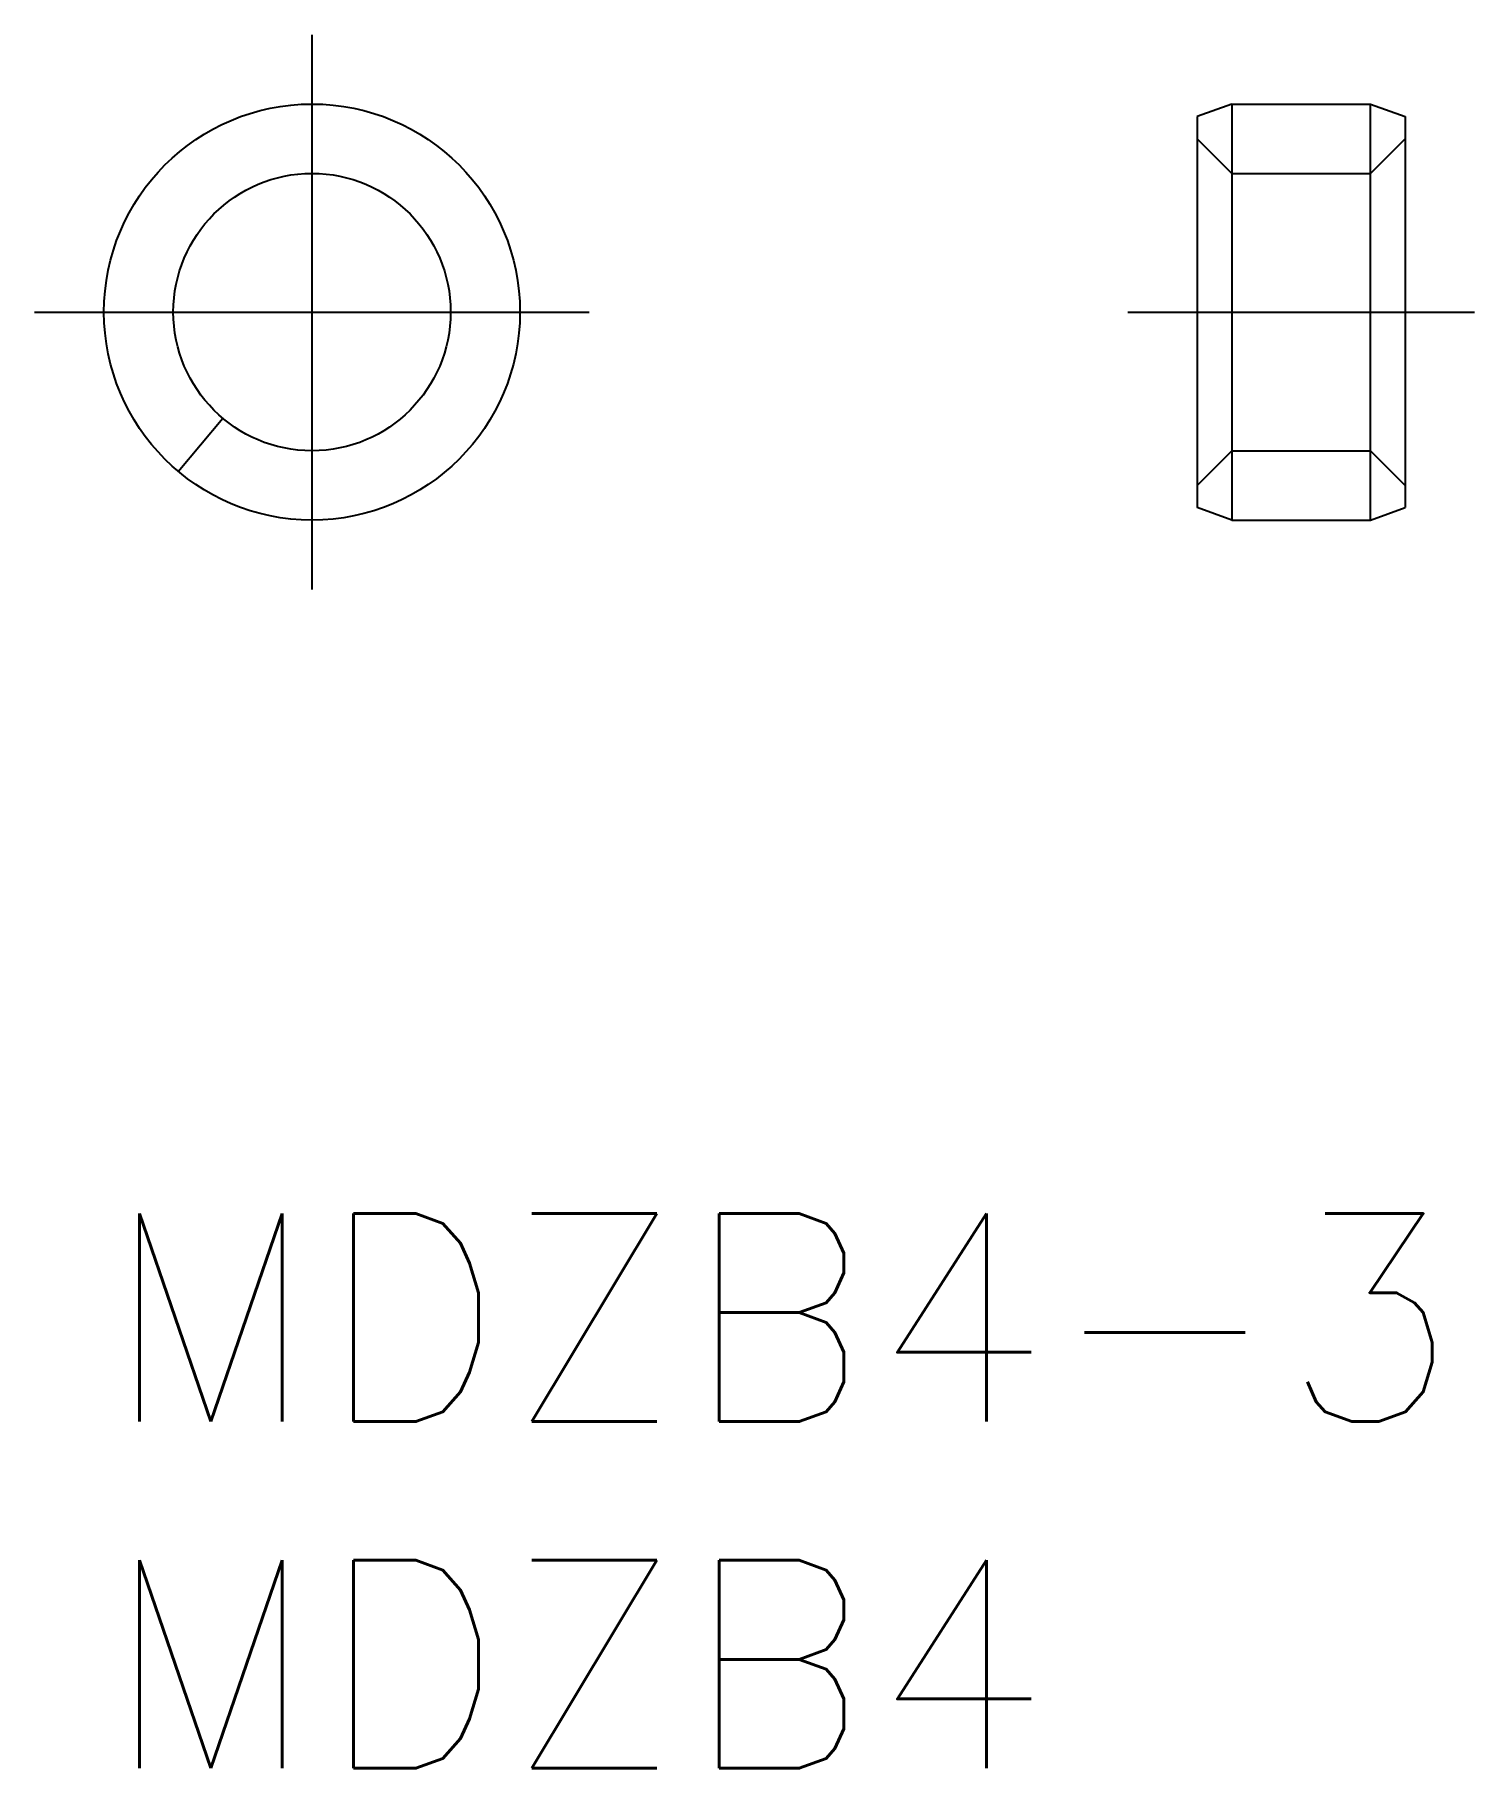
# Model space of a CAD drawing. Extents: x -1 to 19.8, y -8 to 17.
import ezdxf

# ---------------------------------------------------------------- set-up
doc = ezdxf.new("R2010")
doc.units = 0
doc.header["$LTSCALE"] = 0.5
doc.linetypes.add('CENTER', pattern=[50.8, 31.75, -6.35, 6.35, -6.35])
doc.linetypes.add('DASHED', pattern=[19.05, 12.7, -6.35])
for name, color, linetype in [('MSM_CENTER', 1, 'CENTER'), ('MSM_CONTINUOUS', 7, 'CONTINUOUS'), ('MSM_DASHED', 4, 'DASHED'), ('MSM_PART_NUMBER', 7, 'CONTINUOUS')]:
    doc.layers.add(name, color=color, linetype=linetype)
doc.styles.get("Standard").update_dxf_attribs({"font": 'txt.shx', "height": 1, "bigfont": 'bigfont.shx'})

# ---------------------------------------------------------------- blocks, each defined once
blk = doc.blocks.new('*U4')
at = {"layer": 'MSM_PART_NUMBER'}
blk.add_text('MDZB4-3', height=3, dxfattribs=at).set_placement((0, -3))
blk = doc.blocks.new('*U5')
at = {"layer": 'MSM_PART_NUMBER'}
blk.add_text('MDZB4', height=3, dxfattribs=at).set_placement((0, -8))

msp = doc.modelspace()

# ---------------------------------------------------------------- linework, layer by layer
at = {"layer": 'MSM_CENTER'}
for p, q in [((3, 17), (3, 9)), ((-1, 13), (7, 13)), ((14.765, 13), (19.765, 13))]:
    msp.add_line(p, q, dxfattribs=at)
at = {"layer": 'MSM_CONTINUOUS'}
for p, q in [((16.265, 16), (15.765, 15.818)), ((15.765, 15.818), (15.765, 10.182)), ((16.265, 16), (18.265, 16)), ((16.265, 16), (16.265, 10)), ((18.265, 16), (18.765, 15.818)), ((18.265, 10), (18.265, 16)), ((18.765, 15.818), (18.765, 10.182)), ((1.072, 10.702), (1.714, 11.468)), ((16.265, 10), (15.765, 10.182)), ((16.265, 10), (18.265, 10)), ((18.265, 10), (18.765, 10.182))]:
    msp.add_line(p, q, dxfattribs=at)
for radius in [3, 2]:
    msp.add_circle((3, 13), radius, dxfattribs=at)
at = {"layer": 'MSM_DASHED'}
for p, q in [((16.265, 15), (15.765, 15.5)), ((18.265, 15), (18.765, 15.5)), ((16.265, 15), (18.265, 15)), ((16.265, 11), (15.765, 10.5)), ((16.265, 11), (18.265, 11)), ((18.265, 11), (18.765, 10.5))]:
    msp.add_line(p, q, dxfattribs=at)

# ---------------------------------------------------------------- block references
at = {"layer": 'MSM_CONTINUOUS'}
for name in ['*U4', '*U5']:
    msp.add_blockref(name, (0, 0), dxfattribs=at)

doc.saveas('drawing.dxf')
